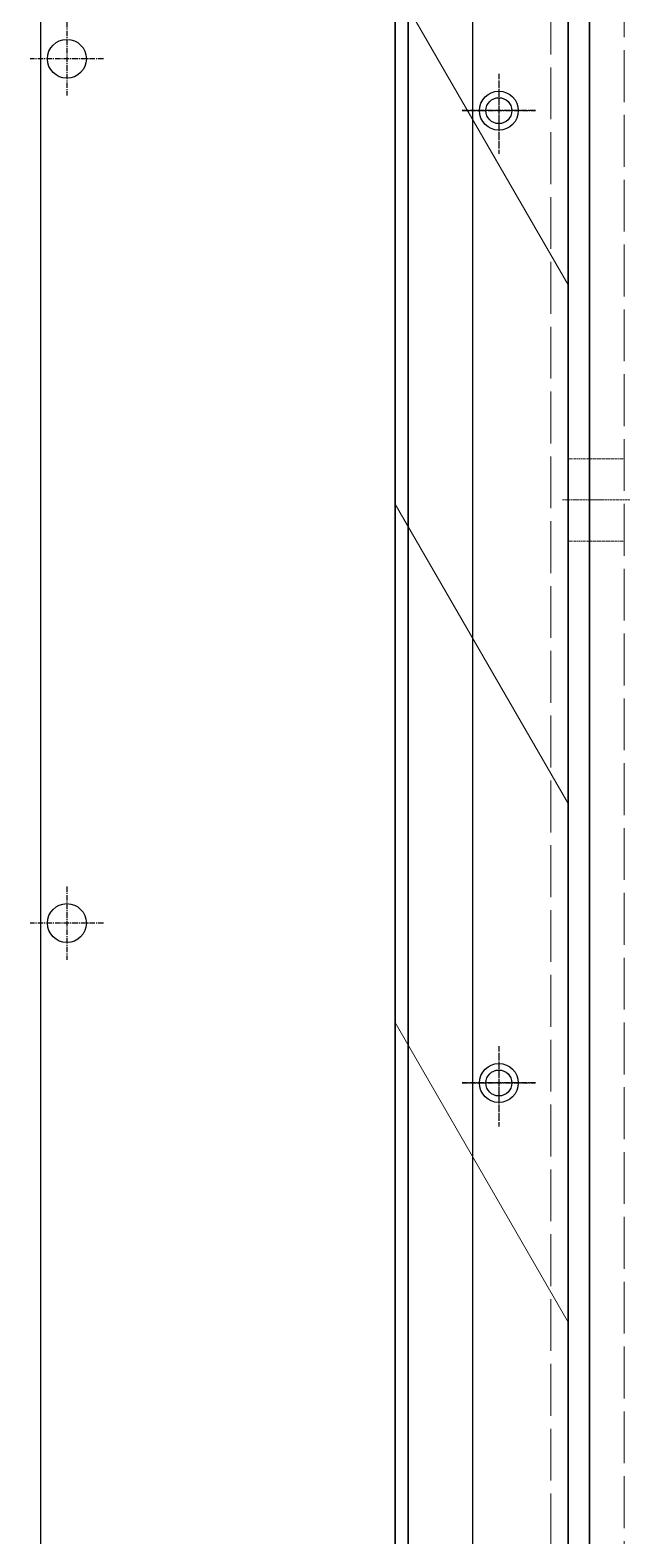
# Model space of a CAD drawing. Header units: millimetres. Extents: x 2784 to 32191, y 2597 to 23392.
# Drawn here: x 13456.3 to 13595, y 9867 to 10215.4 of the extents above; entities that cross this region are included whole.
import ezdxf

# ---------------------------------------------------------------- set-up
doc = ezdxf.new("R2010")
doc.units = ezdxf.units.MM
for name, pattern in [('CENTER', [2, 1.25, -0.25, 0.25, -0.25]), ('DASHDOT', [18.5, 12, -3, 0.5, -3]), ('DASHED', [15, 12, -3])]:
    doc.linetypes.add(name, pattern=pattern)
doc.layers.add('center', color=1, linetype='CENTER')

# ---------------------------------------------------------------- blocks, each defined once
blk = doc.blocks.new('A$C55E021B5')
at = {"color": 7, "lineweight": 35}
for p, q in [((1375, 38.5), (1375, 2102.5)), ((1415, 2102.5), (1415, 38.5)), ((1370, 2070.5), (1370, 209.79)), ((1370, 2070.5), (1370, 209.79)), ((1375, 70.5), (1375, 2070.5)), ((1375, 2070.5), (1375, 209.79))]:
    blk.add_line(p, q, dxfattribs=at)
at = {"color": 7, "linetype": 'DASHED', "lineweight": 13}
for p, q in [((1362, 2074.5), (1362, 66.5)), ((1370, 2074.5), (1370, 66.5)), ((1379, 1050.5), (1379, 38.5))]:
    blk.add_line(p, q, dxfattribs=at)
at = {"color": 7, "lineweight": 13, "ltscale": 0.133334}
for p, q in [((1415, 1054.47), (1375, 985.19)), ((1415, 934.47), (1375, 865.19)), ((1415, 814.47), (1375, 745.19))]:
    blk.add_line(p, q, dxfattribs=at)
at = {"color": 7, "linetype": 'DASHED', "lineweight": 13, "ltscale": 0.013334}
for p, q in [((1370, 944.91), (1362, 944.91)), ((1370, 925.91), (1362, 925.91))]:
    blk.add_line(p, q, dxfattribs=at)
at = {"color": 7, "linetype": 'DASHED', "lineweight": 13, "ltscale": 0.008333}
for p, q in [((1375, 944.91), (1370, 944.91)), ((1375, 925.91), (1370, 925.91))]:
    blk.add_line(p, q, dxfattribs=at)
at = {"color": 7, "linetype": 'DASHDOT', "lineweight": 13, "ltscale": 0.025999}
blk.add_line((1376.3, 935.41), (1360.7, 935.41), dxfattribs=at)
blk = doc.blocks.new('A$C25707C5C')
for p, q in [((0, 2586), (0, 0)), ((15, 0), (15, 2586))]:
    blk.add_line(p, q)
for centre in [(21, 1277), (21, 1052)]:
    blk.add_circle(centre, 3)
at = {"layer": 'center'}
for p, q in [((21, 1285.5), (21, 1268.5)), ((21, 1283.97), (21, 1266.97)), ((12.5, 1277), (29.5, 1277)), ((21, 1060.5), (21, 1043.5)), ((21, 1058.97), (21, 1041.97)), ((12.5, 1052), (29.5, 1052))]:
    blk.add_line(p, q, dxfattribs=at)
blk = doc.blocks.new('A$C0E961EF8')
for p, q in [((0, 0), (0, 1221)), ((42, 0), (42, 1221))]:
    blk.add_line(p, q)
for centre in [(21, 1175), (21, 950)]:
    blk.add_circle(centre, 4.5)
at = {"layer": 'center'}
for p, q in [((21, 1183.5), (21, 1166.5)), ((21, 1181.97), (21, 1164.97)), ((29.5, 1175), (12.5, 1175)), ((21, 958.5), (21, 941.5)), ((21, 956.97), (21, 939.97)), ((29.5, 950), (12.5, 950))]:
    blk.add_line(p, q, dxfattribs=at)
blk = doc.blocks.new('A$C35EA48DC')
blk.add_line((15, 9.5), (15, 2265.5))
blk.add_line((15, 9.5), (15, 2265.5))
for centre in [(21, 1062.5), (21, 862.5)]:
    blk.add_circle(centre, 4.5)
at = {"layer": 'center'}
for p, q in [((21, 1071), (21, 1054)), ((29.5, 1062.5), (12.5, 1062.5)), ((21, 871), (21, 854)), ((29.5, 862.5), (12.5, 862.5))]:
    blk.add_line(p, q, dxfattribs=at)
blk = doc.blocks.new('1')
for name, p in [('A$C25707C5C', (13543.73, 8919.75)), ('A$C0E961EF8', (13543.73, 9021.75))]:
    blk.add_blockref(name, p)
at = {"color": 7}
blk.add_blockref('A$C35EA48DC', (13443.8, 9146.25), dxfattribs=at)
at = {"xscale": -1}
blk.add_blockref('A$C55E021B5', (14955.73, 9171.25), dxfattribs=at)
blk = doc.blocks.new('1.')
blk.add_blockref('1', (0, 0))

msp = doc.modelspace()

# ---------------------------------------------------------------- block references
msp.add_blockref('1.', (0, 0))

doc.saveas('drawing.dxf')
